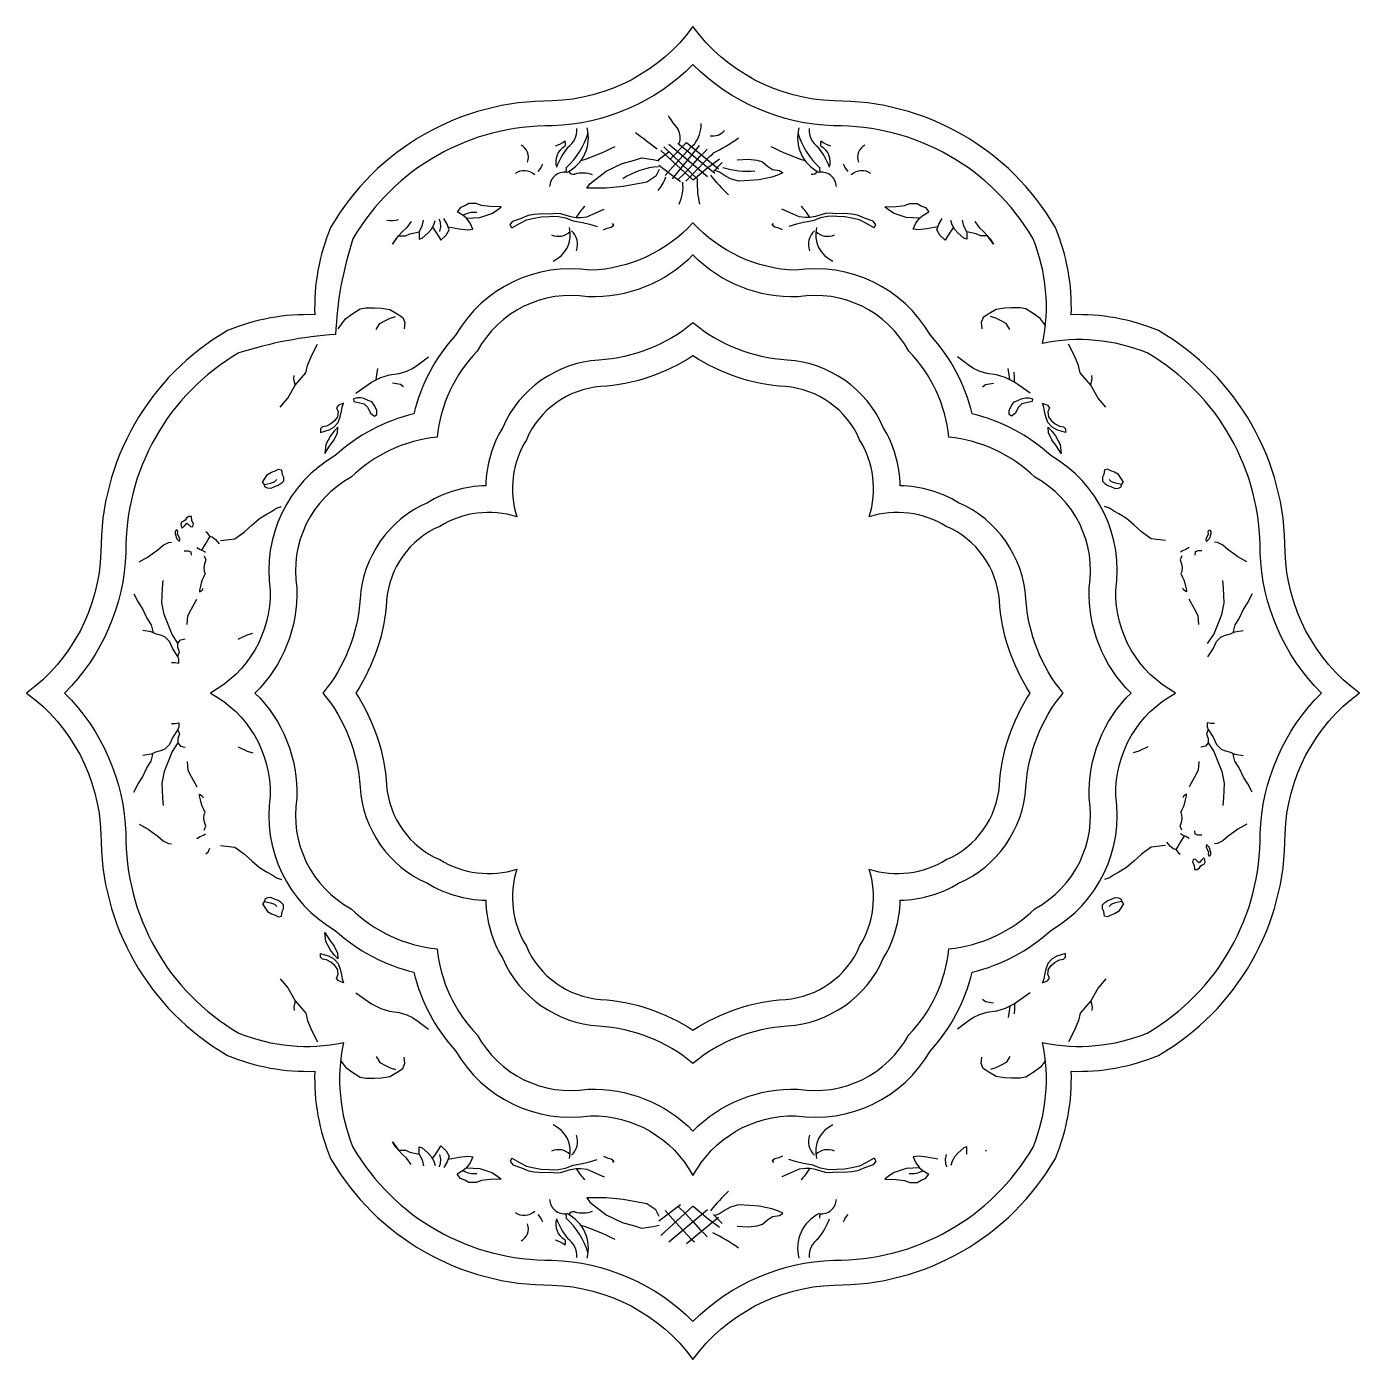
# Model space of a CAD drawing. Header units: metres. Extents: x 2639 to 4139, y 2353 to 3853.
import ezdxf

# ---------------------------------------------------------------- set-up
doc = ezdxf.new("R2010")
doc.units = ezdxf.units.M
for name, color, linetype in [('3', 3, 'Continuous'), ('4', 4, 'Continuous'), ('7', 7, 'Continuous')]:
    doc.layers.add(name, color=color, linetype=linetype)

# ---------------------------------------------------------------- blocks, each defined once
blk = doc.blocks.new('窗-066')
at = {"layer": '3'}
blk.add_line((329.27, 235.41), (330.41, 234.3), dxfattribs=at)
for points in [[(707.33, 750, -0.19), (638.36, 908.24, 0.27), (511.29, 1132.73, 0.15), (393.42, 1143.42, 0.15), (382.73, 1261.29, 0.27), (158.24, 1388.36, -0.19), (0, 1457.33, -0.19), (-158.24, 1388.36, 0.27), (-382.73, 1261.29, 0.07), (-402.21, 1153.57, 0.06), (-511.29, 1132.73, 0.27), (-638.36, 908.24, -0.19), (-707.33, 750, -0.19), (-638.36, 591.76, 0.27), (-511.29, 367.27, 0.15), (-393.42, 356.58, 0.15), (-382.73, 238.71, 0.27), (-158.24, 111.64, -0.19), (0, 42.67, -0.19), (158.24, 111.64, 0.27), (382.73, 238.71, 0.15), (393.42, 356.58, 0.15), (511.29, 367.27, 0.27), (638.36, 591.76, -0.19)], [(543.12, 750, -0.28), (475.76, 865.37, 0.31), (402.75, 1017.13, 0.13), (314.07, 1064.07, 0.13), (267.13, 1152.75, 0.31), (115.37, 1225.76, -0.2), (0, 1279.23, -0.2), (-115.37, 1225.76, 0.31), (-267.13, 1152.75, 0.13), (-314.07, 1064.07, 0.13), (-402.75, 1017.13, 0.31), (-475.76, 865.37, -0.28), (-543.12, 750, -0.28), (-475.76, 634.63, 0.31), (-402.75, 482.87, 0.13), (-314.07, 435.93, 0.13), (-267.13, 347.25, 0.31), (-115.37, 274.24, -0.28), (0, 206.88, -0.28), (115.37, 274.24, 0.31), (267.13, 347.25, 0.13), (314.07, 435.93, 0.13), (402.75, 482.87, 0.31), (475.76, 634.63, -0.28)], [(0, 370.49, -0.13), (103.99, 405.15, 0.28), (187.52, 464.91, 0.22), (198.22, 551.78, 0.22), (285.09, 562.48, 0.28), (344.85, 646.01, -0.13), (379.51, 750, -0.13), (344.85, 853.99, 0.28), (285.09, 937.52, 0.22), (198.22, 948.22, 0.22), (187.52, 1035.09, 0.28), (103.99, 1094.85, -0.13), (0, 1129.51, -0.13), (-103.99, 1094.85, 0.28), (-187.52, 1035.09, 0.22), (-198.22, 948.22, 0.22), (-285.09, 937.52, 0.28), (-344.85, 853.99, -0.13), (-379.51, 750, -0.13), (-344.85, 646.01, 0.28), (-285.09, 562.48, 0.22), (-198.22, 551.78, 0.22), (-187.52, 464.91, 0.28), (-103.99, 405.15, -0.13)]]:
    blk.add_lwpolyline(points, format="xyb", close=True, dxfattribs=at)
for points in [[(-27.11, 1367.7), (16.42, 1331.44)], [(-7.28, 1369.59), (-25.73, 1350.92)], [(-23.23, 1328.58), (7.48, 1366.14)], [(-19.76, 1345.42), (-1.8, 1365.1), (1.56, 1367.65)], [(-17.06, 1368.7), (24.52, 1335.04)], [(-7.28, 1369.59), (28.67, 1340.12)], [(-38.16, 1339.26), (-41.87, 1331.84), (-51.79, 1325.03), (-78.42, 1320.08), (-97.63, 1318.23), (-119.31, 1318.23), (-116.21, 1323.18), (-97.63, 1337.41), (-79.66, 1346.07), (-66.03, 1349.78), (-57.98, 1352.26), (-44.97, 1350.4), (-38.16, 1349.16)], [(-39.06, 1349.94), (-27.16, 1359.16)], [(-36.16, 1360.52), (-0.22, 1327.42)], [(-32.82, 1364.57), (5.45, 1327.94)], [(-16.78, 1327.79), (-8.97, 1335.48), (0, 1345.02), (8.05, 1354.26), (13.01, 1358.76), (15.81, 1362.2)], [(-8.18, 1326.21), (5.86, 1340.24), (18.42, 1354.03), (22.8, 1357.32)], [(0.37, 1327.47), (16.79, 1341.3), (29.82, 1351.19)], [(49.81, 1350.09), (62.2, 1351.02), (72.12, 1349.78), (78.31, 1347.93), (83.89, 1342.98), (89.46, 1339.26), (97.52, 1338.03), (101.23, 1335.55), (96.28, 1333.08), (88.84, 1330.6), (74.59, 1327.51), (63.44, 1326.89), (51.05, 1326.27), (42.38, 1328.74), (35.57, 1332.46), (29.99, 1336.17), (23.79, 1338.64)], [(-38.58, 1343.98), (-14, 1325.72)], [(-31.19, 1332.49), (-19.76, 1345.42)], [(23.02, 1336.95), (32.68, 1347.07)], [(-275.64, 1274.53), (-263.31, 1272.6), (-253.67, 1271.45), (-247.89, 1272.22), (-250.98, 1278.76), (-254.83, 1284.53), (-258.68, 1287.61), (-265.62, 1291.46)], [(-254.83, 1284.53), (-239.8, 1285.3), (-226.31, 1289.54), (-220.15, 1293.77), (-215.91, 1297.23), (-228.63, 1297.62), (-237.87, 1298.77), (-244.04, 1301.08), (-252.13, 1301.08), (-256.76, 1298.39), (-261.76, 1296.46), (-265.62, 1291.46)], [(-203.92, 1273.6), (-205.88, 1277.02), (-202.94, 1280.94), (-193.14, 1284.37), (-185.3, 1287.79), (-178.93, 1288.77), (-169.12, 1289.75), (-160.3, 1289.26), (-154.42, 1290.24), (-149.03, 1289.75), (-137.76, 1286.33), (-131.38, 1285.35), (-126.48, 1285.35), (-119.62, 1285.84), (-112.76, 1288.77), (-100.02, 1294.65)], [(203.92, 1273.6), (205.88, 1277.02), (202.94, 1280.94), (193.14, 1284.37), (185.3, 1287.79), (178.93, 1288.77), (169.12, 1289.75), (160.3, 1289.26), (154.42, 1290.24), (149.03, 1289.75), (137.76, 1286.33), (131.38, 1285.35), (126.48, 1285.35), (119.62, 1285.84), (112.76, 1288.77), (100.02, 1294.65)], [(254.83, 1284.53), (239.8, 1285.3), (226.31, 1289.54), (220.15, 1293.77), (215.91, 1297.23), (228.63, 1297.62), (237.87, 1298.77), (244.04, 1301.08), (252.13, 1301.08), (256.76, 1298.39), (261.76, 1296.46), (265.62, 1291.46)], [(275.64, 1274.53), (263.31, 1272.6), (253.67, 1271.45), (247.89, 1272.22), (250.98, 1278.76), (254.83, 1284.53), (258.68, 1287.61), (265.62, 1291.46)], [(-317.35, 1280.83), (-322.26, 1273.76), (-327.66, 1268.75), (-334.59, 1261.06), (-338.06, 1255.28), (-331.39, 1264.61), (-323.42, 1264.52), (-318.79, 1266.83), (-308.39, 1269.14), (-304.92, 1275.3), (-303.38, 1282.22)], [(-308.39, 1269.14), (-308.39, 1260.67), (-304.92, 1261.83), (-298.37, 1267.6), (-294.52, 1271.83), (-291.82, 1276.84), (-290.28, 1281.84)], [(-293.17, 1274.33), (-286.43, 1264.14), (-283.73, 1259.52), (-277.95, 1265.29), (-274.48, 1271.45), (-276.79, 1277.61), (-280.26, 1284.15)], [(-203.92, 1273.6), (-194.61, 1278.98), (-187.26, 1282.41), (-178.93, 1284.37), (-171.08, 1285.84), (-161.77, 1286.33), (-156.87, 1286.81), (-151.48, 1286.33), (-143.64, 1284.86), (-134.82, 1281.43), (-124.52, 1279.47), (-116.68, 1277.51), (-107.86, 1275.07)], [(-100.55, 1271.5), (-96.54, 1273.22), (-92.25, 1274.36), (-89.11, 1276.64), (-90.68, 1278.32)], [(100.55, 1271.5), (96.54, 1273.22), (92.25, 1274.36), (89.11, 1276.64), (90.68, 1278.32)], [(203.92, 1273.6), (194.61, 1278.98), (187.26, 1282.41), (178.93, 1284.37), (171.08, 1285.84), (161.77, 1286.33), (156.87, 1286.81), (151.48, 1286.33), (143.64, 1284.86), (134.82, 1281.43), (124.52, 1279.47), (116.68, 1277.51), (107.86, 1275.07)], [(293.17, 1274.33), (286.43, 1264.14), (283.73, 1259.52), (277.95, 1265.29), (274.48, 1271.45), (276.79, 1277.61), (280.26, 1284.15)], [(308.39, 1269.14), (308.39, 1260.67), (304.92, 1261.83), (298.37, 1267.6), (294.52, 1271.83), (291.82, 1276.84), (290.28, 1281.84)], [(317.35, 1280.83), (322.26, 1273.76), (327.66, 1268.75), (334.59, 1261.06), (338.06, 1255.28), (331.39, 1264.61), (323.42, 1264.52), (318.79, 1266.83), (308.39, 1269.14), (304.92, 1275.3), (303.38, 1282.22)], [(-399.46, 1160.06), (-391.01, 1171.16), (-383.9, 1176.49), (-374.57, 1182.26), (-368.34, 1183.59), (-358.56, 1183.59), (-350.56, 1183.14), (-341.23, 1181.81), (-332.79, 1176.93), (-326.56, 1172.49), (-324.34, 1167.16), (-325.04, 1159.81)], [(-356.5, 1159.11), (-352.34, 1165.83), (-346.12, 1169.38), (-340.79, 1172.05), (-335.01, 1173.82)], [(396.7, 1163.68), (391.01, 1171.16), (383.9, 1176.49), (374.57, 1182.26), (368.34, 1183.59), (358.56, 1183.59), (350.56, 1183.14), (341.23, 1181.81), (332.79, 1176.93), (326.56, 1172.49), (324.34, 1167.16), (325.04, 1159.81)], [(356.5, 1159.11), (352.34, 1165.83), (346.12, 1169.38), (340.79, 1172.05), (335.01, 1173.82)], [(-464.48, 1071.83), (-456.2, 1082.03), (-447.93, 1096.62), (-435.76, 1110.23), (-433.81, 1118.5), (-429.43, 1129.68), (-422.62, 1142.8)], [(464.48, 1071.83), (456.2, 1082.03), (447.93, 1096.62), (435.76, 1110.23), (433.81, 1118.5), (429.43, 1129.68), (422.62, 1142.8)], [(-379.54, 1087.64), (-361.77, 1099.99), (-351.21, 1105.14), (-341.67, 1108.22), (-330.6, 1109.77), (-322.1, 1112.08), (-315.66, 1115.17), (-309.73, 1119.29), (-305.35, 1122.63), (-297.88, 1128.55)], [(379.54, 1087.64), (361.77, 1099.99), (351.21, 1105.14), (341.67, 1108.22), (330.6, 1109.77), (322.1, 1112.08), (315.66, 1115.17), (309.73, 1119.29), (305.35, 1122.63), (297.88, 1128.55)], [(-356.49, 1102.56), (-355.84, 1107.97), (-354.81, 1115.17)], [(356.49, 1102.56), (355.84, 1107.97), (354.81, 1115.17)], [(361.77, 1099.99), (362.02, 1105.91), (361.51, 1111.05)], [(-447.93, 1096.62), (-449.39, 1103.42), (-448.9, 1107.31)], [(-325.96, 1094.59), (-329.05, 1097.16), (-338.29, 1098.7)], [(325.96, 1094.59), (329.05, 1097.16), (338.29, 1098.7)], [(447.93, 1096.62), (449.39, 1103.42), (448.9, 1107.31)], [(-381.89, 1078.14), (-370.12, 1075.38), (-366.32, 1071.57), (-362.51, 1064.66), (-358.36, 1061.55), (-355.94, 1063.63), (-355.94, 1068.46), (-358.7, 1073.99), (-361.47, 1077.8), (-365.62, 1079.18), (-370.47, 1081.6), (-374.28, 1082.29), (-378.08, 1082.29), (-382.23, 1080.91), (-381.89, 1078.14)], [(381.89, 1078.14), (370.12, 1075.38), (366.32, 1071.57), (362.51, 1064.66), (358.36, 1061.55), (355.94, 1063.63), (355.94, 1068.46), (358.7, 1073.99), (361.47, 1077.8), (365.62, 1079.18), (370.47, 1081.6), (374.28, 1082.29), (378.08, 1082.29), (382.23, 1080.91), (381.89, 1078.14)], [(-419.26, 1043.23), (-409.57, 1046.34), (-404.38, 1049.11), (-399.54, 1054.64), (-397.11, 1060.86), (-395.73, 1067.08), (-395.04, 1071.57), (-393.31, 1076.07), (-399.19, 1073.99), (-401.27, 1070.88), (-399.54, 1066.39), (-400.23, 1060.86), (-403, 1056.71), (-407.49, 1052.91), (-412.69, 1050.49), (-417.18, 1049.45), (-419.26, 1047.38), (-419.26, 1043.23)], [(419.26, 1043.23), (409.57, 1046.34), (404.38, 1049.11), (399.54, 1054.64), (397.11, 1060.86), (395.73, 1067.08), (395.04, 1071.57), (393.31, 1076.07), (399.19, 1073.99), (401.27, 1070.88), (399.54, 1066.39), (400.23, 1060.86), (403, 1056.71), (407.49, 1052.91), (412.69, 1050.49), (417.18, 1049.45), (419.26, 1047.38), (419.26, 1043.23)], [(-414.42, 1019.73), (-409.22, 1027.68), (-404.03, 1034.94), (-400.23, 1042.89), (-399.88, 1049.11), (-404.03, 1044.62), (-407.84, 1039.43), (-410.61, 1034.59), (-413.38, 1029.75), (-414.42, 1019.73)], [(414.42, 1019.73), (409.22, 1027.68), (404.03, 1034.94), (400.23, 1042.89), (399.88, 1049.11), (404.03, 1044.62), (407.84, 1039.43), (410.61, 1034.59), (413.38, 1029.75), (414.42, 1019.73)], [(-484.64, 987.25), (-481.99, 991.37), (-478.75, 995.79), (-474.32, 998.44), (-470.2, 999.91), (-466.37, 1001.97), (-463.12, 1001.09), (-462.24, 996.08), (-461.06, 992.85), (-461.06, 988.43), (-463.42, 985.78), (-466.96, 983.72), (-470.2, 982.25), (-475.21, 980.18), (-479.04, 980.48), (-481.99, 981.95), (-482.28, 984.6), (-484.64, 987.25)], [(-482.28, 984.6), (-475.5, 986.07), (-471.08, 987.84), (-468.43, 990.49)], [(484.64, 987.25), (481.99, 991.37), (478.75, 995.79), (474.32, 998.44), (470.2, 999.91), (466.37, 1001.97), (463.12, 1001.09), (462.24, 996.08), (461.06, 992.85), (461.06, 988.43), (463.42, 985.78), (466.96, 983.72), (470.2, 982.25), (475.21, 980.18), (479.04, 980.48), (481.99, 981.95), (482.28, 984.6), (484.64, 987.25)], [(482.28, 984.6), (475.5, 986.07), (471.08, 987.84), (468.43, 990.49)], [(-575.03, 935.68), (-572.39, 938.31), (-569.58, 941.12), (-567.65, 939.72), (-565.36, 937.08), (-562.9, 937.26), (-562.37, 940.42), (-563.96, 943.93), (-564.48, 948.84), (-567.29, 948.84), (-570.11, 946.73), (-571.69, 944.63), (-572.92, 943.22), (-575.2, 942.7), (-576.61, 940.59), (-576.08, 937.78), (-575.03, 935.68)], [(-531.99, 921.78), (-515.7, 923.68), (-504.71, 931.24), (-495.99, 939.19), (-488.04, 946.38), (-479.32, 951.68), (-474.4, 954.33), (-468.71, 958.11), (-463.02, 959.99)], [(531.99, 921.78), (515.7, 923.68), (504.71, 931.24), (495.99, 939.19), (488.04, 946.38), (479.32, 951.68), (474.4, 954.33), (468.71, 958.11), (463.02, 959.99)], [(-578.01, 920.59), (-577.66, 923.22), (-578.54, 926.03), (-580.12, 928.66), (-579.95, 931.82), (-580.47, 933.22), (-581.88, 933.22), (-582.76, 931.64), (-582.76, 929.54), (-582.05, 927.08), (-581.7, 925.32), (-580.82, 923.57), (-578.01, 920.64)], [(-543.5, 926.13), (-546.2, 929.57), (-548.42, 931.35)], [(578.01, 920.59), (577.66, 923.22), (578.54, 926.03), (580.12, 928.66), (579.95, 931.82), (580.47, 933.22), (581.88, 933.22), (582.76, 931.64), (582.76, 929.54), (582.05, 927.08), (581.7, 925.32), (580.82, 923.57), (578.01, 920.64)], [(-623.3, 897.56), (-613.07, 903.24), (-608.91, 906.65), (-602.47, 911.19), (-596.4, 916.49), (-590.34, 919.51), (-586.93, 919.89)], [(-552.84, 910.66), (-548.66, 917.54), (-545.71, 922.69), (-543.5, 926.13), (-541.04, 925.64), (-537.6, 922.69), (-533.38, 917.89)], [(623.3, 897.56), (613.07, 903.24), (608.91, 906.65), (602.47, 911.19), (596.4, 916.49), (590.34, 919.51), (586.93, 919.89)], [(-572.76, 909.92), (-568.09, 909.92), (-565.38, 908.94), (-564.83, 905.01)], [(-558.5, 913.85), (-554.81, 911.4), (-550.87, 909.92), (-548.74, 908.68)], [(-550.06, 904.25), (-548.3, 900.03), (-549.88, 895.5), (-550.56, 891.2), (-550.34, 886.89), (-549.2, 884.63), (-550.56, 881.01), (-552.38, 877.39), (-553.51, 873.76), (-554.42, 870.14), (-555.55, 865.84), (-555.55, 864.03), (-552.6, 865.61), (-551.48, 867.9)], [(550.06, 904.25), (548.3, 900.03), (549.88, 895.5), (550.56, 891.2), (550.34, 886.89), (549.2, 884.63), (550.56, 881.01), (552.38, 877.39), (553.51, 873.76), (554.42, 870.14), (555.55, 865.84), (555.55, 864.03), (552.6, 865.61), (551.48, 867.9)], [(558.5, 913.85), (554.81, 911.4), (550.87, 909.92), (548.74, 908.68)], [(572.76, 909.92), (568.09, 909.92), (565.38, 908.94), (564.83, 905.01)], [(-579.71, 806.24), (-586.16, 815.7), (-595.2, 838.47), (-597.78, 851.36), (-596.92, 868.12), (-596.49, 876.71)], [(579.22, 805.53), (586.16, 815.7), (595.2, 838.47), (597.78, 851.36), (596.92, 868.12), (596.49, 876.71)], [(-629.18, 861.67), (-624.45, 852.22), (-619.72, 844.92), (-614.56, 834.17), (-609.82, 826.87), (-607.46, 817.63)], [(-569.48, 827.14), (-568.52, 836.75), (-564.65, 844.06), (-558.63, 855.44)], [(569.48, 827.14), (568.52, 836.75), (564.65, 844.06), (558.63, 855.44)], [(629.18, 861.67), (624.45, 852.22), (619.72, 844.92), (614.56, 834.17), (609.82, 826.87), (607.46, 817.63)], [(-579.71, 791.21), (-585.3, 799.8), (-589.17, 807.96), (-594.34, 813.12), (-599.5, 815.27), (-605.09, 816.56), (-609.82, 818.71), (-619.29, 820.42)], [(-587.02, 784.33), (-582.72, 784.33), (-578.85, 783.47), (-578.85, 788.2), (-579.71, 791.21), (-577.99, 796.36), (-579.71, 801.09), (-579.71, 806.24), (-576.7, 809.68), (-571.43, 811.15)], [(-511.82, 810.55), (-501.68, 815.61), (-495.34, 817.51)], [(579.32, 790.6), (585.3, 799.8), (589.17, 807.96), (594.34, 813.12), (599.5, 815.27), (605.09, 816.56), (609.82, 818.71), (619.29, 820.42)], [(-579.71, 708.79), (-585.3, 700.2), (-589.17, 692.04), (-594.34, 686.88), (-599.5, 684.73), (-605.09, 683.44), (-609.82, 681.29), (-619.29, 679.58)], [(-587.02, 715.67), (-582.72, 715.67), (-578.85, 716.53), (-578.85, 711.8), (-579.71, 708.79), (-577.99, 703.64), (-579.71, 698.91), (-579.71, 693.76), (-576.7, 690.32), (-571.43, 688.85)], [(587.02, 715.67), (582.72, 715.67), (578.85, 716.53), (578.85, 711.8), (579.71, 708.79), (577.99, 703.64), (579.71, 698.91), (579.71, 693.76), (576.7, 690.32), (571.43, 688.85)], [(579.71, 708.79), (585.3, 700.2), (589.17, 692.04), (594.34, 686.88), (599.5, 684.73), (605.09, 683.44), (609.82, 681.29), (619.29, 679.58)], [(-579.71, 693.76), (-586.16, 684.3), (-595.2, 661.53), (-597.78, 648.64), (-596.92, 631.88), (-596.49, 623.29)], [(579.71, 693.76), (586.16, 684.3), (595.2, 661.53), (597.78, 648.64), (596.92, 631.88), (596.49, 623.29)], [(-629.18, 638.33), (-624.45, 647.78), (-619.72, 655.08), (-614.56, 665.83), (-609.82, 673.13), (-607.46, 682.37)], [(-511.82, 689.45), (-501.68, 684.39), (-495.34, 682.49)], [(511.82, 689.45), (501.68, 684.39), (495.34, 682.49)], [(629.18, 638.33), (624.45, 647.78), (619.72, 655.08), (614.56, 665.83), (609.82, 673.13), (607.46, 682.37)], [(-569.48, 672.86), (-568.52, 663.25), (-564.65, 655.94), (-558.63, 644.56)], [(569.48, 672.86), (568.52, 663.25), (564.65, 655.94), (558.63, 644.56)], [(-550.06, 595.75), (-548.3, 599.97), (-549.88, 604.5), (-550.56, 608.8), (-550.34, 613.11), (-549.2, 615.37), (-550.56, 618.99), (-552.38, 622.61), (-553.51, 626.24), (-554.42, 629.86), (-555.55, 634.16), (-555.55, 635.97), (-552.6, 634.39), (-551.48, 632.1)], [(550.06, 595.75), (548.3, 599.97), (549.88, 604.5), (550.56, 608.8), (550.34, 613.11), (549.2, 615.37), (550.56, 618.99), (552.38, 622.61), (553.51, 626.24), (554.42, 629.86), (555.55, 634.16), (555.55, 635.97), (552.6, 634.39), (551.48, 632.1)], [(-623.3, 602.44), (-613.07, 596.76), (-608.91, 593.35), (-602.47, 588.81), (-596.4, 583.51), (-590.34, 580.49), (-586.93, 580.11)], [(623.3, 602.44), (613.07, 596.76), (608.91, 593.35), (602.47, 588.81), (596.4, 583.51), (590.34, 580.49), (586.93, 580.11)], [(-558.5, 586.15), (-554.81, 588.6), (-550.87, 590.08), (-548.74, 591.32)], [(552.84, 589.34), (548.66, 582.46), (545.71, 577.31), (543.5, 573.87), (541.04, 574.36), (537.6, 577.31), (533.38, 582.11)], [(558.5, 586.15), (554.81, 588.6), (550.87, 590.08), (548.74, 591.32)], [(572.76, 590.08), (568.09, 590.08), (565.38, 591.06), (564.83, 594.99)], [(-544.04, 575.01), (-546.2, 570.43), (-548.42, 568.65)], [(-531.99, 578.22), (-515.7, 576.32), (-504.71, 568.76), (-495.99, 560.81), (-488.04, 553.62), (-479.32, 548.32), (-474.4, 545.67), (-468.71, 541.89), (-463.02, 540.01)], [(531.99, 578.22), (515.7, 576.32), (504.71, 568.76), (495.99, 560.81), (488.04, 553.62), (479.32, 548.32), (474.4, 545.67), (468.71, 541.89), (463.02, 540.01)], [(543.5, 573.87), (546.2, 570.43), (548.42, 568.65)], [(578.01, 579.41), (577.66, 576.78), (578.54, 573.97), (580.12, 571.34), (579.95, 568.18), (580.47, 566.78), (581.88, 566.78), (582.76, 568.36), (582.76, 570.46), (582.05, 572.92), (581.7, 574.68), (580.82, 576.43), (578.01, 579.36)], [(575.03, 564.32), (572.39, 561.69), (569.58, 558.88), (567.65, 560.28), (565.36, 562.92), (562.9, 562.74), (562.37, 559.58), (563.96, 556.07), (564.48, 551.16), (567.29, 551.16), (570.11, 553.27), (571.69, 555.37), (572.92, 556.78), (575.2, 557.3), (576.61, 559.41), (576.08, 562.22), (575.03, 564.32)], [(-484.64, 512.75), (-481.99, 508.63), (-478.75, 504.21), (-474.32, 501.56), (-470.2, 500.09), (-466.37, 498.03), (-463.12, 498.91), (-462.24, 503.92), (-461.06, 507.15), (-461.06, 511.57), (-463.42, 514.22), (-466.96, 516.28), (-470.2, 517.75), (-475.21, 519.82), (-479.04, 519.52), (-481.99, 518.05), (-482.28, 515.4), (-484.64, 512.75)], [(-482.28, 515.4), (-475.5, 513.93), (-471.08, 512.16), (-468.43, 509.51)], [(484.64, 512.75), (481.99, 508.63), (478.75, 504.21), (474.32, 501.56), (470.2, 500.09), (466.37, 498.03), (463.12, 498.91), (462.24, 503.92), (461.06, 507.15), (461.06, 511.57), (463.42, 514.22), (466.96, 516.28), (470.2, 517.75), (475.21, 519.82), (479.04, 519.52), (481.99, 518.05), (482.28, 515.4), (484.64, 512.75)], [(482.28, 515.4), (475.5, 513.93), (471.08, 512.16), (468.43, 509.51)], [(-414.42, 480.27), (-409.22, 472.32), (-404.03, 465.06), (-400.23, 457.11), (-399.88, 450.89), (-404.03, 455.38), (-407.84, 460.57), (-410.61, 465.41), (-413.38, 470.25), (-414.42, 480.27)], [(-419.26, 456.77), (-409.57, 453.66), (-404.38, 450.89), (-399.54, 445.36), (-397.11, 439.14), (-395.73, 432.92), (-395.04, 428.43), (-393.31, 423.93), (-399.19, 426.01), (-401.27, 429.12), (-399.54, 433.61), (-400.23, 439.14), (-403, 443.29), (-407.49, 447.09), (-412.69, 449.51), (-417.18, 450.55), (-419.26, 452.62), (-419.26, 456.77)], [(419.26, 456.77), (409.57, 453.66), (404.38, 450.89), (399.54, 445.36), (397.11, 439.14), (395.73, 432.92), (395.04, 428.43), (393.31, 423.93), (399.19, 426.01), (401.27, 429.12), (399.54, 433.61), (400.23, 439.14), (403, 443.29), (407.49, 447.09), (412.69, 449.51), (417.18, 450.55), (419.26, 452.62), (419.26, 456.77)], [(-464.48, 428.17), (-456.2, 417.97), (-447.93, 403.38), (-435.76, 389.77), (-433.81, 381.5), (-429.43, 370.32), (-422.62, 357.2)], [(464.48, 428.17), (456.2, 417.97), (447.93, 403.38), (435.76, 389.77), (433.81, 381.5), (429.43, 370.32), (422.62, 357.2)], [(-379.54, 412.36), (-361.77, 400.01), (-351.21, 394.86), (-341.67, 391.78), (-330.6, 390.23), (-322.1, 387.92), (-315.66, 384.83), (-309.73, 380.71), (-305.35, 377.37), (-297.88, 371.45)], [(379.54, 412.36), (361.77, 400.01), (351.21, 394.86), (341.67, 391.78), (330.6, 390.23), (322.1, 387.92), (315.66, 384.83), (309.73, 380.71), (305.35, 377.37), (297.88, 371.45)], [(325.96, 405.41), (329.05, 402.84), (338.29, 401.3)], [(-447.93, 403.38), (-449.39, 396.58), (-448.9, 392.69)], [(356.49, 397.44), (355.84, 392.03), (354.81, 384.83)], [(361.77, 400.01), (362.02, 394.09), (361.51, 388.95)], [(447.93, 403.38), (449.39, 396.58), (448.9, 392.69)], [(-396.7, 336.32), (-391.01, 328.84), (-383.9, 323.51), (-374.57, 317.74), (-368.34, 316.41), (-358.56, 316.41), (-350.56, 316.86), (-341.23, 318.19), (-332.79, 323.07), (-326.56, 327.51), (-324.34, 332.84), (-325.04, 340.19)], [(-356.5, 340.89), (-352.34, 334.17), (-346.12, 330.62), (-340.79, 327.95), (-335.01, 326.18)], [(396.7, 336.32), (391.01, 328.84), (383.9, 323.51), (374.57, 317.74), (368.34, 316.41), (358.56, 316.41), (350.56, 316.86), (341.23, 318.19), (332.79, 323.07), (326.56, 327.51), (324.34, 332.84), (325.04, 340.19)], [(356.5, 340.89), (352.34, 334.17), (346.12, 330.62), (340.79, 327.95), (335.01, 326.18)], [(-317.35, 219.17), (-322.26, 226.24), (-327.66, 231.25), (-334.59, 238.94), (-338.06, 244.72), (-331.39, 235.39), (-323.42, 235.48), (-318.79, 233.17), (-308.39, 230.86), (-304.92, 224.7), (-303.38, 217.78)], [(-293.17, 225.67), (-286.43, 235.86), (-283.73, 240.48), (-277.95, 234.71), (-274.48, 228.55), (-276.79, 222.39), (-280.26, 215.85)], [(-308.39, 230.86), (-308.39, 239.33), (-304.92, 238.17), (-298.37, 232.4), (-294.52, 228.17), (-291.82, 223.16), (-290.28, 218.16)], [(-275.64, 225.47), (-263.31, 227.4), (-253.67, 228.55), (-247.89, 227.78), (-250.98, 221.24), (-254.83, 215.47), (-258.68, 212.39), (-265.62, 208.54)], [(-203.92, 226.4), (-205.88, 222.98), (-202.94, 219.06), (-193.14, 215.63), (-185.3, 212.21), (-178.93, 211.23), (-169.12, 210.25), (-160.3, 210.74), (-154.42, 209.76), (-149.03, 210.25), (-137.76, 213.67), (-131.38, 214.65), (-126.48, 214.65), (-119.62, 214.16), (-112.76, 211.23), (-100.02, 205.35)], [(-203.92, 226.4), (-194.61, 221.02), (-187.26, 217.59), (-178.93, 215.63), (-171.08, 214.16), (-161.77, 213.67), (-156.87, 213.19), (-151.48, 213.67), (-143.64, 215.14), (-134.82, 218.57), (-124.52, 220.53), (-116.68, 222.49), (-107.86, 224.93)], [(-100.55, 228.5), (-96.54, 226.78), (-92.25, 225.64), (-89.11, 223.36), (-90.68, 221.68)], [(100.55, 228.5), (96.54, 226.78), (92.25, 225.64), (89.11, 223.36), (90.68, 221.68)], [(203.92, 226.4), (205.88, 222.98), (202.94, 219.06), (193.14, 215.63), (185.3, 212.21), (178.93, 211.23), (169.12, 210.25), (160.3, 210.74), (154.42, 209.76), (149.03, 210.25), (137.76, 213.67), (131.38, 214.65), (126.48, 214.65), (119.62, 214.16), (112.76, 211.23), (100.02, 205.35)], [(203.92, 226.4), (194.61, 221.02), (187.26, 217.59), (178.93, 215.63), (171.08, 214.16), (161.77, 213.67), (156.87, 213.19), (151.48, 213.67), (143.64, 215.14), (134.82, 218.57), (124.52, 220.53), (116.68, 222.49), (107.86, 224.93)], [(275.64, 225.47), (263.31, 227.4), (253.67, 228.55), (247.89, 227.78), (250.98, 221.24), (254.83, 215.47), (258.68, 212.39), (265.62, 208.54)], [(308.39, 230.86), (308.39, 239.33), (304.92, 238.17), (298.37, 232.4), (294.52, 228.17), (291.82, 223.16), (290.28, 218.16)], [(-254.83, 215.47), (-239.8, 214.7), (-226.31, 210.46), (-220.15, 206.23), (-215.91, 202.77), (-228.63, 202.38), (-237.87, 201.23), (-244.04, 198.92), (-252.13, 198.92), (-256.76, 201.61), (-261.76, 203.54), (-265.62, 208.54)], [(254.83, 215.47), (239.8, 214.7), (226.31, 210.46), (220.15, 206.23), (215.91, 202.77), (228.63, 202.38), (237.87, 201.23), (244.04, 198.92), (252.13, 198.92), (256.76, 201.61), (261.76, 203.54), (265.62, 208.54)], [(-38.16, 160.74), (-41.87, 168.16), (-51.79, 174.97), (-78.42, 179.92), (-97.63, 181.77), (-119.31, 181.77), (-116.21, 176.82), (-97.63, 162.59), (-79.66, 153.93), (-66.03, 150.22), (-57.98, 147.74), (-44.97, 149.6), (-38.16, 150.84)], [(-38.58, 156.02), (-14, 174.28)], [(-36.16, 139.48), (-0.22, 172.58)], [(-31.19, 167.51), (-19.76, 154.58)], [(-27.11, 132.3), (16.42, 168.56)], [(-16.78, 172.21), (-8.97, 164.52), (0, 154.98), (8.05, 145.74), (13.01, 141.24), (15.81, 137.8)], [(0.37, 172.53), (16.79, 158.7), (29.82, 148.81)], [(49.81, 149.91), (62.2, 148.98), (72.12, 150.22), (78.31, 152.07), (83.89, 157.02), (89.46, 160.74), (97.52, 161.97), (101.23, 164.45), (96.28, 166.92), (88.84, 169.4), (74.59, 172.49), (63.44, 173.11), (51.05, 173.73), (42.38, 171.26), (35.57, 167.54), (29.99, 163.83), (23.79, 161.36)], [(-19.76, 154.58), (-1.8, 134.9), (1.56, 132.35)], [(-7.28, 130.41), (28.67, 159.88)], [(23.02, 163.05), (32.68, 152.93)]]:
    blk.add_lwpolyline(points, dxfattribs=at)
for centre, radius, start, end in [((90.35, 1473.65), 139.54, 211.94, 219.8), ((-200.62, 1404.91), 86.11, 312.21, 343.55), ((-161, 1374.9), 43.32, 295.97, 14.83), ((-153.83, 1383.81), 23.25, 303.73, 3.42), ((3277.21, 5715.64), 5473.34, 232.37, 232.69), ((-34.36, 1374.52), 20.06, 343.45, 29.24), ((-29.28, 1390.88), 38.6, 323.01, 0.07), ((22.1, 1394.54), 17.58, 260.8, 319.67), ((161, 1374.9), 43.32, 165.17, 244.03), ((200.62, 1404.91), 86.11, 196.45, 227.79), ((153.83, 1383.81), 23.25, 176.58, 236.27), ((-200.76, 1352.94), 15.52, 340.1, 62.38), ((-163.44, 1396.06), 31.39, 286.33, 308.54), ((-134.69, 1347.9), 19.77, 118.92, 197.75), ((-150.35, 1368.73), 7.04, 330.03, 23.22), ((-208.71, 1605.23), 268.89, 287.92, 296.73), ((-63.78, 1534.74), 196.94, 295.91, 305.71), ((208.71, 1605.23), 268.89, 243.27, 252.08), ((150.35, 1368.73), 7.04, 156.78, 209.97), ((163.44, 1396.06), 31.39, 231.46, 253.67), ((134.69, 1347.9), 19.77, 342.25, 61.08), ((200.76, 1352.94), 15.52, 117.62, 199.9), ((-79.59, 1315.44), 78.51, 141.35, 160.32), ((79.59, 1315.44), 78.51, 19.68, 38.65), ((-190.12, 1319.09), 18.73, 49.65, 122.73), ((-188.23, 1351.18), 19.86, 314.01, 343.61), ((-144.59, 1319.38), 16.77, 81.21, 178.11), ((-145.93, 1339.46), 3.58, 292.04, 27.88), ((-134.79, 1339.42), 5.57, 204.74, 287.42), ((-124.53, 1303.79), 31.5, 68.75, 105.83), ((-32.7, 1257.74), 84.86, 94.14, 123.15), ((61.24, 1425.68), 88.49, 251.89, 275.35), ((134.79, 1339.42), 5.57, 252.58, 335.26), ((144.59, 1319.38), 16.77, 1.89, 98.79), ((145.93, 1339.46), 3.58, 152.12, 247.96), ((188.23, 1351.18), 19.86, 196.39, 225.99), ((190.12, 1319.09), 18.73, 57.27, 130.35), ((-73.04, 1344.89), 44.74, 318.87, 341.8), ((-54.36, 1319.25), 43.15, 333.92, 7.73), ((125.95, 1325.64), 121.3, 179.14, 192.07), ((209.87, 1488.91), 246.12, 219.37, 226.4), ((-246.33, 1266.48), 24.47, 83.09, 120.3), ((-75.27, 1252.02), 65.26, 135.51, 149.29), ((75.27, 1252.02), 65.26, 30.71, 44.49), ((-340.28, 1315.9), 34.06, 262.69, 285.28), ((-304.56, 1275.59), 20.62, 342.66, 21.54), ((-151.56, 1283.2), 19.13, 246.58, 313.7), ((-170.63, 1265.78), 32.48, 293.94, 14.27), ((-150.89, 1254.71), 21.02, 339.99, 48.12), ((150.89, 1254.71), 21.02, 131.88, 200.01), ((170.63, 1265.78), 32.48, 165.73, 246.06), ((151.56, 1283.2), 19.13, 226.3, 293.42), ((-170.63, 234.22), 32.48, 345.73, 66.06), ((170.63, 234.22), 32.48, 113.94, 194.27), ((-150.89, 245.29), 21.02, 311.88, 20.01), ((150.89, 245.29), 21.02, 159.99, 228.12), ((-304.56, 224.41), 20.62, 338.46, 17.34), ((-151.56, 216.8), 19.13, 46.3, 113.42), ((151.56, 216.8), 19.13, 66.58, 133.7), ((304.56, 224.41), 20.62, 162.66, 201.54), ((-246.33, 233.52), 24.47, 239.7, 276.91), ((-75.27, 247.98), 65.26, 210.71, 224.49), ((75.27, 247.98), 65.26, 315.51, 329.29), ((246.33, 233.52), 24.47, 263.09, 300.3), ((-144.59, 180.62), 16.77, 181.89, 278.79), ((209.87, 11.09), 246.12, 133.6, 140.63), ((144.59, 180.62), 16.77, 261.21, 358.11), ((-190.12, 180.91), 18.73, 237.27, 310.35), ((-134.79, 160.58), 5.57, 72.58, 155.26), ((-124.53, 196.21), 31.5, 254.17, 291.25), ((-200.76, 147.06), 15.52, 297.62, 19.9), ((-188.23, 148.82), 19.86, 16.39, 45.99), ((-134.69, 152.1), 19.77, 162.25, 241.08), ((-79.59, 184.56), 78.51, 199.68, 218.65), ((-145.93, 160.54), 3.58, 332.12, 67.96), ((-200.62, 95.09), 86.11, 16.45, 47.79), ((-161, 125.1), 43.32, 345.17, 64.03), ((-208.71, -105.23), 268.89, 63.27, 72.08), ((161, 125.1), 43.32, 115.97, 194.83), ((79.59, 184.56), 78.51, 321.35, 340.32), ((145.93, 160.54), 3.58, 112.04, 207.88), ((188.23, 148.82), 19.86, 134.01, 163.61), ((-153.83, 116.19), 23.25, 356.58, 56.27), ((-63.78, -34.74), 196.94, 54.29, 64.09), ((153.83, 116.19), 23.25, 123.73, 183.42), ((-163.44, 103.94), 31.39, 51.46, 73.67), ((-150.35, 131.27), 7.04, 336.78, 29.97)]:
    blk.add_arc(centre, radius, start, end, dxfattribs=at)
at = {"layer": '4'}
for points in [[(750, 750, -0.23), (666.37, 908.65, 0.27), (523.8, 1157.84, 0.11), (425.68, 1175.68, 0.11), (407.84, 1273.8, 0.27), (158.65, 1416.37, -0.23), (0, 1500, -0.23), (-158.65, 1416.37, 0.27), (-407.84, 1273.8, 0.11), (-425.68, 1175.68, 0.11), (-523.8, 1157.84, 0.27), (-666.37, 908.65, -0.23), (-750, 750, -0.23), (-666.37, 591.35, 0.27), (-523.8, 342.16, 0.11), (-425.68, 324.32, 0.11), (-407.84, 226.2, 0.27), (-158.65, 83.63, -0.23), (0, 0, -0.23), (158.65, 83.63, 0.27), (407.84, 226.2, 0.11), (425.68, 324.32, 0.11), (523.8, 342.16, 0.27), (666.37, 591.35, -0.23)], [(493.02, 750, -0.21), (445.83, 868.16, 0.32), (384.76, 992.82, 0.17), (287.91, 1037.91, 0.17), (242.82, 1134.76, 0.32), (118.16, 1195.83, -0.21), (0, 1243.02, -0.21), (-118.16, 1195.83, 0.32), (-242.82, 1134.76, 0.17), (-287.91, 1037.91, 0.17), (-384.76, 992.82, 0.32), (-445.83, 868.16, -0.21), (-493.02, 750, -0.21), (-445.83, 631.84, 0.32), (-384.76, 507.18, 0.17), (-287.91, 462.09, 0.17), (-242.82, 365.24, 0.32), (-118.16, 304.17, -0.21), (0, 256.98, -0.21), (118.16, 304.17, 0.32), (242.82, 365.24, 0.17), (287.91, 462.09, 0.17), (384.76, 507.18, 0.32), (445.83, 631.84, -0.21)]]:
    blk.add_lwpolyline(points, format="xyb", close=True, dxfattribs=at)
at = {"layer": '7'}
blk.add_lwpolyline([(0, 333.43, -0.16), (106.01, 375.22, 0.28), (214.22, 451.08, 0.13), (233.26, 516.74, 0.13), (298.92, 535.78, 0.28), (374.78, 643.99, -0.16), (416.57, 750, -0.16), (374.78, 856.01, 0.28), (298.92, 964.22, 0.13), (233.26, 983.26, 0.13), (214.22, 1048.92, 0.28), (106.01, 1124.78, -0.16), (0, 1166.57, -0.16), (-106.01, 1124.78, 0.28), (-214.22, 1048.92, 0.13), (-233.26, 983.26, 0.13), (-298.92, 964.22, 0.28), (-374.78, 856.01, -0.16), (-416.57, 750, -0.16), (-374.78, 643.99, 0.28), (-298.92, 535.78, 0.13), (-233.26, 516.74, 0.13), (-214.22, 451.08, 0.28), (-106.01, 375.22, -0.16)], format="xyb", close=True, dxfattribs=at)

msp = doc.modelspace()

# ---------------------------------------------------------------- block references
at = {"layer": '3'}
msp.add_blockref('窗-066', (3388.85, 2353.39), dxfattribs=at)

doc.saveas('drawing.dxf')
